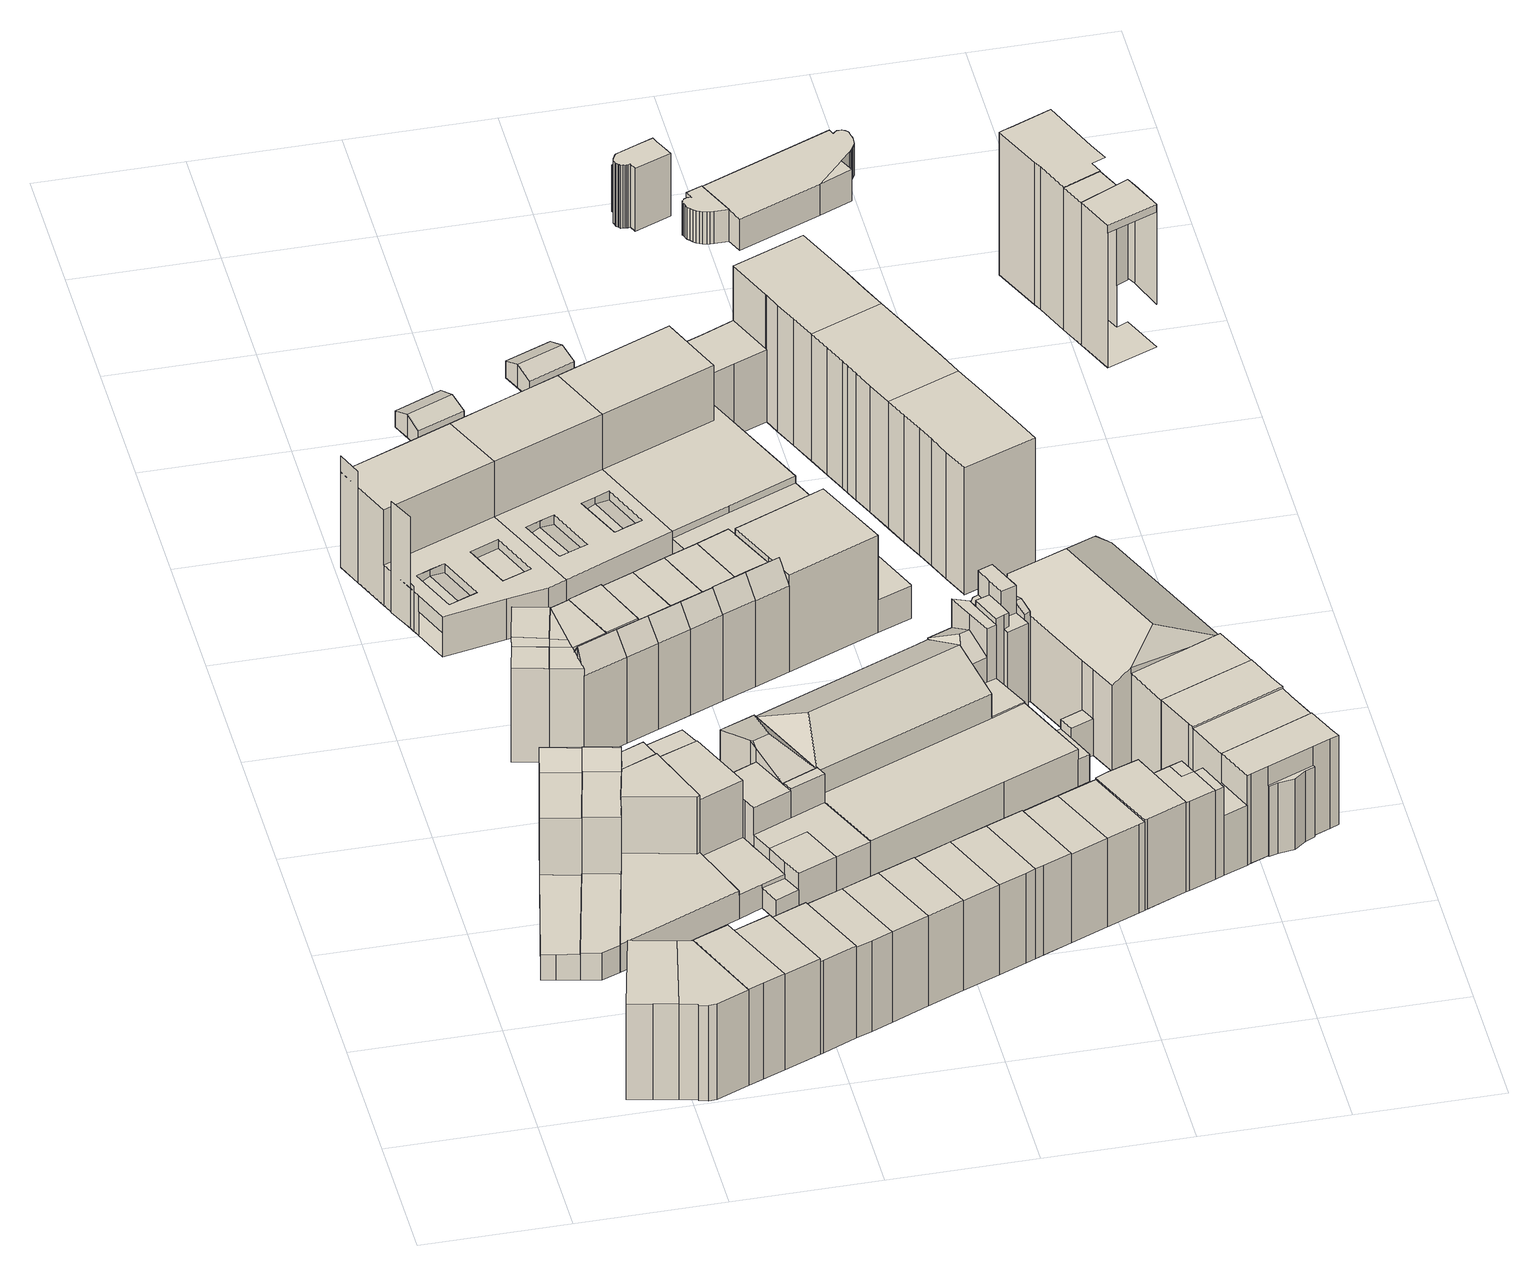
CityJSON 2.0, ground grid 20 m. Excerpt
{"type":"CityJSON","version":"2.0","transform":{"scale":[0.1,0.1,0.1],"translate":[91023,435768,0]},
"CityObjects":{
"building1":{"type":"Building","attributes":{"TerrainHeight":1.04,"bron_tex":"UltraCAM-X 10cm juni 2008","voll_tex":"complete","bron_geo":"Lidar 15-30 punten - nov. 2008","status":"1"},"geometry":[{"type":"MultiSurface","lod":"2","boundaries":[[[0,1,2,3,4,5]],[[6,7,8,9]],[[1,0,10,6]],[[0,5,7,10]],[[4,3,11,8]],[[3,2,9,11]]]}]},
"building2":{"type":"Building","attributes":{"TerrainHeight":1.13,"bron_tex":"UltraCAM-X 10cm juni 2008","voll_tex":"complete","bron_geo":"Lidar 15-30 punten - nov. 2008","status":"1"},"geometry":[{"type":"MultiSurface","lod":"2","boundaries":[[[4,12,13,14,15,16,17,5]],[[7,18,19,20,21,22,23,8]],[[5,17,18,7]],[[16,15,20,19]],[[15,14,21,20]],[[14,13,22,21]],[[13,12,23,22]],[[12,4,8,23]]]}]},
"building3":{"type":"Building","attributes":{"TerrainHeight":0.93,"bron_tex":"UltraCAM-X 10cm juni 2008","voll_tex":"complete","bron_geo":"Lidar 15-30 punten - nov. 2008","status":"1"},"geometry":[{"type":"MultiSurface","lod":"2","boundaries":[[[24,25,26,27,28]],[[29,30,31,32,33]],[[31,34,35,32]],[[36,37,38,39]],[[40,41,42,43]],[[30,29,44,43]],[[29,33,40,44]],[[36,39,35,34]],[[38,37,24,28]],[[27,26,45,41]],[[26,25,42,45]]]}]},
"building4":{"type":"Building","attributes":{"TerrainHeight":0.77,"bron_tex":"UltraCAM-X 10cm juni 2008","voll_tex":"complete","bron_geo":"Lidar 15-30 punten - nov. 2008","status":"1"},"geometry":[{"type":"MultiSurface","lod":"2","boundaries":[[[46,47,48,49,50]],[[51,52,53,54]],[[52,55,56,53]],[[57,58,59,60,61]],[[62,63,64,41,40,65,66]],[[52,51,33,32]],[[51,54,65,40]],[[55,52,32,35]],[[56,67,53]],[[58,57,39,38]],[[57,61,56,55]],[[59,58,46,50]],[[47,46,28,27]],[[50,49,63,62]],[[49,48,64,63]],[[48,47,41,64]]]}]},
"building5":{"type":"Building","attributes":{"TerrainHeight":1.03,"bron_tex":"UltraCAM-X 10cm juni 2008","voll_tex":"complete","bron_geo":"Lidar 15-30 punten - nov. 2008","status":"1"},"geometry":[{"type":"MultiSurface","lod":"2","boundaries":[[[68,69,70,71,72]],[[18,73,74,19]],[[68,72,73,18]],[[72,71,75,76]],[[71,70,77,74]],[[70,69,19,77]],[[69,68,17,16]]]}]},
"building6":{"type":"Building","attributes":{"TerrainHeight":1.1,"bron_tex":"UltraCAM-X 10cm juni 2008","voll_tex":"complete","bron_geo":"Lidar 15-30 punten - nov. 2008","status":"1"},"geometry":[{"type":"MultiSurface","lod":"2","boundaries":[[[78,79,80,81]],[[76,75,82]],[[82,75,83,84]],[[85,86,74,73]],[[76,82,79,78]],[[82,84,80,79]],[[84,83,87,88]],[[83,75,74,86]],[[78,81,85,73]],[[81,80,89,90]]]}]},
"building7":{"type":"Building","attributes":{"TerrainHeight":0.82,"bron_tex":"UltraCAM-X 10cm juni 2008","voll_tex":"complete","bron_geo":"Lidar 15-30 punten - nov. 2008","status":"1"},"geometry":[{"type":"MultiSurface","lod":"2","boundaries":[[[60,59,91,61]],[[92,93,94,95]],[[96,97,98,99,100,101]],[[102,103,104,105,106]],[[107,108,109,110]],[[111,112,63,62,66,65]],[[54,53,113,65]],[[53,67,114,113]],[[61,91,115,114]],[[91,59,62,115]],[[102,106,110,109]],[[106,105,93,92]],[[105,104,116,117]],[[104,103,99,98]],[[103,102,100,99]],[[96,101,50,49]],[[98,97,118,119]],[[97,96,63,112]],[[109,108,101,100]],[[92,95,65,114]],[[95,94,111,65]],[[94,93,120,121]]]}]},
"building8":{"type":"Building","attributes":{"TerrainHeight":0.73,"bron_tex":"UltraCAM-X 10cm juni 2008","voll_tex":"complete","bron_geo":"Lidar 15-30 punten - nov. 2008","status":"1"},"geometry":[{"type":"MultiSurface","lod":"2","boundaries":[[[122,123,124,125]],[[123,126,127,124]],[[128,129,130,131]],[[132,133,134,135]],[[122,125,133,132]],[[125,124,136,137]],[[124,127,138,136]],[[128,131,127,126]],[[131,130,139,127]],[[130,129,135,134]]]}]},
"building9":{"type":"Building","attributes":{"TerrainHeight":1.63,"bron_tex":"UltraCAM-X 10cm juni 2008","voll_tex":"complete","bron_geo":"Lidar 15-30 punten - nov. 2008","status":"1"},"geometry":[{"type":"MultiSurface","lod":"2","boundaries":[[[90,89,140,141,142]],[[88,87,143,144,145]],[[146,147,86,85]],[[88,145,140,89]],[[145,144,148,149]],[[144,143,150,147]],[[143,87,86,150]],[[90,142,151,85]],[[142,141,146,151]],[[141,140,152,153]]]}]},
"building10":{"type":"Building","attributes":{"TerrainHeight":0.46,"bron_tex":"UltraCAM-X 10cm juni 2008","voll_tex":"complete","bron_geo":"Lidar 15-30 punten - nov. 2008","status":"1"},"geometry":[{"type":"MultiSurface","lod":"2","boundaries":[[[154,155,156,157]],[[158,159,160,161,162]],[[163,164,165,166]],[[167,168,164,163]],[[169,170,171,172,173,174,175,176,177,174,173,178,171,170,179,180,181,182,183,184]],[[185,186,187,188,189,190,191,192,193]],[[194,195,196,192]],[[197,198,199,200]],[[201,202,203,199]],[[158,162,193,192]],[[162,161,185,193]],[[160,159,180,179]],[[159,158,192,204]],[[169,184,188,187]],[[184,183,189,188]],[[183,182,190,189]],[[182,181,205,206]],[[181,180,204,191]],[[177,176,168,167]],[[207,175,165,164]],[[176,207,164,168]],[[175,174,166,165]],[[174,208,163,166]],[[208,177,167,163]],[[173,172,155,154]],[[172,171,156,155]],[[171,178,157,156]],[[178,173,154,157]]]}]},
"building11":{"type":"Building","attributes":{"TerrainHeight":0.78,"bron_tex":"UltraCAM-X 10cm juni 2008","voll_tex":"complete","bron_geo":"Lidar 15-30 punten - nov. 2008","status":"1"},"geometry":[{"type":"MultiSurface","lod":"2","boundaries":[[[136,138,209,210]],[[137,136,210]],[[137,209,211,212]],[[127,139,213,214]],[[215,216,217,218]],[[219,215,218,220]],[[133,221,222,223,134]],[[137,212,221,133]],[[211,209,219,220]],[[127,214,209,138]],[[214,224,219]],[[225,213,216]],[[213,139,134,223]],[[217,216,223,222]],[[225,215,226]],[[215,224,226]]]}]},
"building12":{"type":"Building","attributes":{"TerrainHeight":1.53,"bron_tex":"UltraCAM-X 10cm juni 2008","voll_tex":"complete","bron_geo":"Lidar 15-30 punten - nov. 2008","status":"1"},"geometry":[{"type":"MultiSurface","lod":"2","boundaries":[[[121,120,227,228]],[[119,118,229,230,231,232,233,234]],[[117,116,235,236,237,238]],[[239,240,241,242,112,111,243,244]],[[117,238,227,120]],[[238,237,244,245]],[[237,236,239,244]],[[236,235,246,239]],[[235,116,119,234]],[[234,233,247,246]],[[233,232,248,247]],[[232,231,240,248]],[[230,229,249,250]],[[229,118,112,242]],[[121,228,243,111]],[[228,227,245,243]]]}]},
"building13":{"type":"Building","attributes":{"TerrainHeight":1.91,"bron_tex":"UltraCAM-X 10cm juni 2008","voll_tex":"complete","bron_geo":"Lidar 15-30 punten - nov. 2008","status":"1"},"geometry":[{"type":"MultiSurface","lod":"2","boundaries":[[[251,252,153,152]],[[149,148,253,254,255]],[[146,256,257,147]],[[149,255,251,152]],[[254,253,258,257]],[[253,148,147,258]],[[153,252,256,146]]]}]},
"building14":{"type":"Building","attributes":{"TerrainHeight":1.65,"bron_tex":"UltraCAM-X 10cm juni 2008","voll_tex":"complete","bron_geo":"Lidar 15-30 punten - nov. 2008","status":"1"},"geometry":[{"type":"MultiSurface","lod":"2","boundaries":[[[249,259,260,250]],[[242,241,261,262]],[[260,259,262,261]],[[259,249,242,262]]]}]},
"building15":{"type":"Building","attributes":{"TerrainHeight":0.74,"bron_tex":"UltraCAM-X 10cm juni 2008","voll_tex":"complete","bron_geo":"Lidar 15-30 punten - nov. 2008","status":"1"},"geometry":[{"type":"MultiSurface","lod":"2","boundaries":[[[263,264,265,266,267]],[[268,218,269,270]],[[218,217,271,269]],[[272,273,274,222,221]],[[263,267,272,221]],[[267,266,275,276]],[[266,265,277,273]],[[265,264,268,270]],[[264,263,212,211]],[[270,269,278]],[[268,220,218]],[[271,217,222,274]]]}]},
"building16":{"type":"Building","attributes":{"TerrainHeight":1.96,"bron_tex":"UltraCAM-X 10cm juni 2008","voll_tex":"complete","bron_geo":"Lidar 15-30 punten - nov. 2008","status":"1"},"geometry":[{"type":"MultiSurface","lod":"2","boundaries":[[[279,280,252,251]],[[255,254,281,282]],[[283,284,257,256]],[[255,282,279,251]],[[281,254,257,284]],[[252,280,283,256]]]}]},
"building17":{"type":"Building","attributes":{"TerrainHeight":1.69,"bron_tex":"UltraCAM-X 10cm juni 2008","voll_tex":"complete","bron_geo":"Lidar 15-30 punten - nov. 2008","status":"1"},"geometry":[{"type":"MultiSurface","lod":"2","boundaries":[[[285,286,287,288,289]],[[240,290,291,261,241]],[[285,289,261,291]],[[289,288,250,260]],[[288,287,231,230]]]}]},
"building18":{"type":"Building","attributes":{"TerrainHeight":0.78,"bron_tex":"UltraCAM-X 10cm juni 2008","voll_tex":"complete","bron_geo":"Lidar 15-30 punten - nov. 2008","status":"1"},"geometry":[{"type":"MultiSurface","lod":"2","boundaries":[[[276,275,292,293,294]],[[278,269,295,296]],[[269,271,297,295]],[[298,299,274,273,272]],[[297,271,274,299]],[[276,294,298,272]],[[294,293,300,298]],[[293,292,278,296]],[[292,275,273,277]]]}]},
"building19":{"type":"Building","attributes":{"TerrainHeight":1.92,"bron_tex":"UltraCAM-X 10cm juni 2008","voll_tex":"complete","bron_geo":"Lidar 15-30 punten - nov. 2008","status":"1"},"geometry":[{"type":"MultiSurface","lod":"2","boundaries":[[[301,302,280,279]],[[282,281,303,304]],[[283,305,306,284]],[[282,304,301,279]],[[304,303,307,308]],[[303,281,284,306]],[[280,302,305,283]]]}]},
"building20":{"type":"Building","attributes":{"TerrainHeight":0.23,"bron_tex":"UltraCAM-X 10cm juni 2008","voll_tex":"complete","bron_geo":"Lidar 15-30 punten - nov. 2008","status":"1"},"geometry":[{"type":"MultiSurface","lod":"2","boundaries":[[[309,310,311,312]],[[310,313,314,311]],[[315,316,317,318]],[[309,312,317,316]],[[312,311,319,317]],[[310,309,316,320]],[[311,314,318,319]],[[314,313,315,318]],[[313,310,320,315]]]}]},
"building21":{"type":"Building","attributes":{"TerrainHeight":0.76,"bron_tex":"UltraCAM-X 10cm juni 2008","voll_tex":"complete","bron_geo":"Lidar 15-30 punten - nov. 2008","status":"1"},"geometry":[{"type":"MultiSurface","lod":"2","boundaries":[[[294,293,321,322,323]],[[295,297,324,325]],[[296,295,325,326]],[[327,328,329,299,298]],[[294,323,327,298]],[[323,322,328,327]],[[322,321,330,328]],[[321,293,296,326]],[[293,294,298,300]],[[324,297,299,329]]]}]},
"building22":{"type":"Building","attributes":{"TerrainHeight":0.46,"bron_tex":"UltraCAM-X 10cm juni 2008","voll_tex":"complete","bron_geo":"Lidar 15-30 punten - nov. 2008","status":"1"},"geometry":[{"type":"MultiSurface","lod":"2","boundaries":[[[161,160,331,332,333]],[[334,335,336,337,338,339,340,341,342,343,340,339,336,335,179,170,169]],[[344,345,346,347]],[[347,346,348,349]],[[350,351,352,353]],[[353,352,354,355]],[[356,357,187,186,185,358]],[[161,333,358,185]],[[333,332,356,358]],[[331,160,179,335]],[[334,169,187,357]],[[342,341,351,350]],[[341,359,352,351]],[[359,340,354,352]],[[340,343,355,354]],[[360,342,350,353]],[[343,360,353,355]],[[339,338,345,344]],[[361,337,348,346]],[[338,361,346,345]],[[337,336,349,348]],[[336,362,347,349]],[[362,339,344,347]]]}]},
"building23":{"type":"Building","attributes":{"TerrainHeight":1.97,"bron_tex":"UltraCAM-X 10cm juni 2008","voll_tex":"complete","bron_geo":"Lidar 15-30 punten - nov. 2008","status":"1"},"geometry":[{"type":"MultiSurface","lod":"2","boundaries":[[[363,364,302,301]],[[308,307,365,366]],[[305,367,368,306]],[[308,366,363,301]],[[365,307,306,368]],[[302,364,367,305]]]}]},
"building24":{"type":"Building","attributes":{"TerrainHeight":0.69,"bron_tex":"UltraCAM-X 10cm juni 2008","voll_tex":"complete","bron_geo":"Lidar 15-30 punten - nov. 2008","status":"1"},"geometry":[{"type":"MultiSurface","lod":"2","boundaries":[[[323,321,369,370]],[[371,372,373,374]],[[371,374,375,376]],[[377,378,329,328,327]],[[373,379,374]],[[373,372,329,378]],[[372,371,325,324]],[[371,376,326,325]],[[323,370,377,327]],[[370,369,380,377]],[[369,321,376,375]],[[321,323,327,330]]]}]},
"building25":{"type":"Building","attributes":{"TerrainHeight":1.98,"bron_tex":"UltraCAM-X 10cm juni 2008","voll_tex":"complete","bron_geo":"Lidar 15-30 punten - nov. 2008","status":"1"},"geometry":[{"type":"MultiSurface","lod":"2","boundaries":[[[381,364,363,382,383]],[[366,365,384,385,386]],[[387,388,368,367]],[[366,386,382,363]],[[385,384,389,388]],[[384,365,368,389]],[[364,381,390,367]],[[381,383,387,390]],[[383,382,391,392]]]}]},
"building26":{"type":"Building","attributes":{"TerrainHeight":0.71,"bron_tex":"UltraCAM-X 10cm juni 2008","voll_tex":"complete","bron_geo":"Lidar 15-30 punten - nov. 2008","status":"1"},"geometry":[{"type":"MultiSurface","lod":"2","boundaries":[[[370,369,393,394,395,396,397]],[[374,379,398,399]],[[375,374,399,400]],[[401,402,403,404,378,377]],[[370,397,401,377]],[[397,396,405,406]],[[396,395,407,402]],[[395,394,403,407]],[[394,393,408,403]],[[393,369,375,400]],[[369,370,377,380]],[[399,398,404,409]],[[398,379,378,404]],[[400,399,409,408]]]}]},
"building27":{"type":"Building","attributes":{"TerrainHeight":2.02,"bron_tex":"UltraCAM-X 10cm juni 2008","voll_tex":"complete","bron_geo":"Lidar 15-30 punten - nov. 2008","status":"1"},"geometry":[{"type":"MultiSurface","lod":"2","boundaries":[[[391,410,411,392]],[[386,385,412,413,414]],[[387,415,416,388]],[[386,414,410,391]],[[414,413,417,418]],[[413,412,419,416]],[[412,385,388,419]],[[392,411,415,387]],[[411,410,420,421]]]}]},
"building28":{"type":"Building","attributes":{"TerrainHeight":0.16,"bron_tex":"UltraCAM-X 10cm juni 2008","voll_tex":"complete","bron_geo":"Lidar 15-30 punten - nov. 2008","status":"1"},"geometry":[{"type":"MultiSurface","lod":"2","boundaries":[[[422,423,424,425]],[[426,422,425,427]],[[428,429,430,431]],[[425,424,431,432]],[[424,423,428,431]],[[423,422,433,428]],[[426,427,430,429]],[[427,425,432,430]],[[422,426,429,433]]]}]},
"building29":{"type":"Building","attributes":{"TerrainHeight":0.47,"bron_tex":"UltraCAM-X 10cm juni 2008","voll_tex":"complete","bron_geo":"Lidar 15-30 punten - nov. 2008","status":"1"},"geometry":[{"type":"MultiSurface","lod":"2","boundaries":[[[332,331,434,435,436,437]],[[438,439,440,441,335,334,442]],[[443,444,445,357,356,446,447,448]],[[332,437,446,356]],[[437,436,447,446]],[[436,435,449,450]],[[435,434,441,440]],[[434,331,335,441]],[[439,438,444,443]],[[438,442,451,452]],[[442,334,453,451]]]}]},
"building30":{"type":"Building","attributes":{"TerrainHeight":2.18,"bron_tex":"UltraCAM-X 10cm juni 2008","voll_tex":"complete","bron_geo":"Lidar 15-30 punten - nov. 2008","status":"1"},"geometry":[{"type":"MultiSurface","lod":"2","boundaries":[[[420,454,455,456,421]],[[418,417,457,458]],[[459,460,416,415]],[[418,458,454,420]],[[457,417,416,460]],[[421,456,461,415]],[[456,455,459,461]],[[455,454,462,463]]]}]},
"building31":{"type":"Building","attributes":{"TerrainHeight":0.53,"bron_tex":"UltraCAM-X 10cm juni 2008","voll_tex":"complete","bron_geo":"Lidar 15-30 punten - nov. 2008","status":"1"},"geometry":[{"type":"MultiSurface","lod":"2","boundaries":[[[464,465,466,467,468,469]],[[470,471,472,473,474]],[[453,406,405,475,476,477,452,451]],[[445,444,478,479,480,404,403,402,401,357]],[[474,473,478,481]],[[473,472,479,478]],[[472,471,480,479]],[[452,477,481,444]],[[477,476,470,474]],[[475,405,402,407]],[[406,453,357,401]],[[464,469,476,475]],[[469,468,471,470]],[[468,467,404,480]],[[467,466,408,404]],[[466,465,403,408]],[[465,464,407,403]]]}]},
"building32":{"type":"Building","attributes":{"TerrainHeight":1.67,"bron_tex":"UltraCAM-X 10cm juni 2008","voll_tex":"complete","bron_geo":"Lidar 15-30 punten - nov. 2008","status":"1"},"geometry":[{"type":"MultiSurface","lod":"2","boundaries":[[[482,483,484,485,486]],[[487,488,489,490]],[[491,492,493,494,495]],[[496,497,498,499,500,501,502,503]],[[504,287,286,285,505,506,507]],[[508,509,510,511,512,513]],[[514,515,516,517]],[[518,519,520]],[[519,521,522,523,520]],[[524,522,521]],[[525,526,527,528,529,530,524,521,519,518]],[[531,532,533,534,535,536,537]],[[538,539,540,541,542,543]],[[544,545,546,547,548]],[[549,550,551,552,553]],[[554,549,553,555]],[[556,557,558,559,560]],[[561,562,563,564,565,566]],[[567,568,569,570,571]],[[572,573,574]],[[571,570,575]],[[569,576,577,575,570]],[[573,578,579,580,574]],[[568,576,569]],[[581,582,583,584]],[[585,586,587,588]],[[589,590,584,583]],[[572,574,580,591,592]],[[582,589,583]],[[593,594,595,596,597,598,599,600,601,602,595,594,603,604,605,606,607,608,609,291,290,240,239,610,611,612,613,614,615,616,617,618]],[[553,552,527,619]],[[552,551,596,595]],[[551,550,535,534]],[[554,555,516,515]],[[555,553,619,526]],[[556,560,614,613]],[[560,559,545,544]],[[558,557,486,485]],[[620,556,581,584]],[[557,620,584,590]],[[534,533,597,596]],[[533,532,598,597]],[[532,531,599,598]],[[561,566,610,239]],[[565,564,504,507]],[[564,563,247,248]],[[563,562,246,247]],[[562,561,239,246]],[[539,538,616,621]],[[538,543,515,514]],[[543,622,549,554]],[[622,542,550,549]],[[542,541,536,535]],[[541,540,513,512]],[[540,539,547,546]],[[514,517,617,616]],[[544,548,615,614]],[[548,547,621,615]],[[567,571,623,612]],[[568,567,612,611]],[[571,575,573,572]],[[624,576,566]],[[580,579,589,625]],[[579,578,483,482]],[[578,573,496,503]],[[576,568,611,610]],[[582,581,613,626]],[[585,588,575,577]],[[588,587,497,496]],[[587,586,507,506]],[[586,585,577,565]],[[590,589,482,486]],[[572,592,627,623]],[[592,591,626,627]],[[628,580,625]],[[628,582,591]],[[518,520,593,618]],[[520,523,594,593]],[[523,522,603,594]],[[629,524,630]],[[525,518,618,617]],[[524,530,605,604]],[[530,529,606,605]],[[529,528,487,490]],[[528,527,595,602]],[[526,525,517,516]],[[485,484,631,600]],[[484,483,503,502]],[[488,487,602,632]],[[490,489,607,606]],[[489,488,491,495]],[[492,491,632,601]],[[495,494,608,607]],[[494,493,633,608]],[[502,501,601,631]],[[501,500,493,492]],[[500,499,609,633]],[[499,498,634,609]],[[498,497,506,505]],[[505,285,291,634]],[[287,504,248,240]],[[508,513,546,545]],[[512,511,537,536]],[[511,510,531,537]],[[510,509,600,599]],[[509,508,559,558]]]}]},
"building33":{"type":"Building","attributes":{"TerrainHeight":2.22,"bron_tex":"UltraCAM-X 10cm juni 2008","voll_tex":"complete","bron_geo":"Lidar 15-30 punten - nov. 2008","status":"1"},"geometry":[{"type":"MultiSurface","lod":"2","boundaries":[[[635,463,462,636]],[[458,457,637,638,639]],[[459,640,641,642,460]],[[458,639,636,462]],[[638,637,643,642]],[[637,457,460,643]],[[463,635,640,459]],[[635,636,641,640]]]}]},
"building34":{"type":"Building","attributes":{"TerrainHeight":0.46,"bron_tex":"UltraCAM-X 10cm juni 2008","voll_tex":"complete","bron_geo":"Lidar 15-30 punten - nov. 2008","status":"1"},"geometry":[{"type":"MultiSurface","lod":"2","boundaries":[[[450,449,644,645,646,647,648,649]],[[650,651,652,653,654,443,448,447]],[[450,649,650,447]],[[649,648,651,650]],[[646,645,654,653]],[[645,644,443,654]],[[644,449,440,439]]]}]},
"building35":{"type":"Building","attributes":{"TerrainHeight":1.93,"bron_tex":"UltraCAM-X 10cm juni 2008","voll_tex":"complete","bron_geo":"Lidar 15-30 punten - nov. 2008","status":"1"},"geometry":[{"type":"MultiSurface","lod":"2","boundaries":[[[655,656,657,658,659,660,661]],[[662,663,664,665]],[[641,666,667,668,669,670,642]],[[655,661,666,641]],[[661,660,662,665]],[[660,659,669,671]],[[659,658,672,673]],[[658,657,674,670]],[[657,656,642,674]],[[656,655,639,638]],[[664,663,668,667]],[[663,662,671,668]],[[665,664,667,666]]]}]},
"building36":{"type":"Building","attributes":{"TerrainHeight":2.17,"bron_tex":"UltraCAM-X 10cm juni 2008","voll_tex":"complete","bron_geo":"Lidar 15-30 punten - nov. 2008","status":"1"},"geometry":[{"type":"MultiSurface","lod":"2","boundaries":[[[675,676,677,678]],[[679,680,681,682]],[[678,677,680,679]],[[677,676,681,680]]]}]},
"building37":{"type":"Building","attributes":{"TerrainHeight":0.5,"bron_tex":"UltraCAM-X 10cm juni 2008","voll_tex":"complete","bron_geo":"Lidar 15-30 punten - nov. 2008","status":"1"},"geometry":[{"type":"MultiSurface","lod":"2","boundaries":[[[683,684,685,686,687,688,689,690,691,692,693]],[[651,694,695,696,697,698,699,700,701,653,652]],[[683,693,694,651]],[[693,692,695,694]],[[692,691,696,695]],[[691,690,697,696]],[[690,689,698,697]],[[688,687,700,699]],[[687,686,701,700]],[[686,685,653,701]],[[685,684,647,646]],[[684,683,648,647]]]}]},
"building38":{"type":"Building","attributes":{"TerrainHeight":-0.56,"bron_tex":"UltraCAM-X 10cm juni 2008","voll_tex":"complete","bron_geo":"Lidar 15-30 punten - nov. 2008","status":"1"},"geometry":[{"type":"MultiSurface","lod":"2","boundaries":[[[702,703,704,705,706,707,708,709,710,711,712,713,714,715,716,717,718,719,720,721,722,723,724,725,726]],[[727,728,729,730,731,732]],[[733,734,735,736,737,738,739,740,741,742,743,744,745,746,747,748,749,750,751,752,753,754,755,756,757,758,759,760,761]],[[702,726,754,753]],[[726,725,755,754]],[[725,724,756,755]],[[724,723,757,756]],[[723,722,758,757]],[[722,721,759,758]],[[721,720,760,759]],[[720,719,731,730]],[[719,718,737,736]],[[718,717,738,737]],[[717,716,739,738]],[[716,715,740,739]],[[715,714,741,740]],[[714,713,742,741]],[[713,712,743,742]],[[712,711,744,743]],[[711,710,745,744]],[[710,709,746,745]],[[709,708,747,746]],[[708,707,748,747]],[[707,706,749,748]],[[706,705,750,749]],[[705,704,751,750]],[[704,703,752,751]],[[703,702,753,752]],[[727,732,735,734]],[[732,731,736,735]],[[730,729,761,760]],[[729,728,733,761]],[[728,727,734,733]]]}]},
"building39":{"type":"Building","attributes":{"TerrainHeight":0.44,"bron_tex":"UltraCAM-X 10cm juni 2008","voll_tex":"complete","bron_geo":"Lidar 15-30 punten - nov. 2008","status":"1"},"geometry":[{"type":"MultiSurface","lod":"2","boundaries":[[[689,688,762,763,764,765,766,767,768,769,770]],[[699,698,771,772,773,774,775,776,777,778,779]],[[689,770,771,698]],[[770,769,772,771]],[[769,768,773,772]],[[767,766,775,774]],[[766,765,776,775]],[[765,764,777,776]],[[764,763,778,777]],[[763,762,779,778]],[[762,688,699,779]]]}]},
"building40":{"type":"Building","attributes":{"TerrainHeight":0.51,"bron_tex":"UltraCAM-X 10cm juni 2008","voll_tex":"complete","bron_geo":"Lidar 15-30 punten - nov. 2008","status":"1"},"geometry":[{"type":"MultiSurface","lod":"2","boundaries":[[[768,767,780,781,782,783,784,785,786,787,788]],[[774,773,789,790,791,792,793,794,795,796,797]],[[768,788,789,773]],[[788,787,790,789]],[[787,786,791,790]],[[786,785,792,791]],[[785,784,793,792]],[[784,783,794,793]],[[783,782,795,794]],[[782,781,796,795]],[[781,780,797,796]],[[780,767,774,797]]]}]},
"building41":{"type":"Building","attributes":{"TerrainHeight":2.2,"bron_tex":"UltraCAM-X 10cm juni 2008","voll_tex":"complete","bron_geo":"Lidar 15-30 punten - nov. 2008","status":"1"},"geometry":[{"type":"MultiSurface","lod":"2","boundaries":[[[798,799,800,801,802,803,804]],[[805,806,807,808,809,810,811,812,813,814]],[[815,816,817,818,676,675,678]],[[819,820,821,822]],[[823,824,825,826,827]],[[828,829,830,831,832,833,834,835,836,837,838,839,670,669,679,682,681,840,841]],[[815,678,679,669]],[[676,818,820,819]],[[818,817,842,843]],[[817,816,670,842]],[[816,815,673,672]],[[819,822,840,681]],[[822,821,824,823]],[[821,820,843,844]],[[827,826,828,841]],[[825,824,844,845]],[[823,827,841,840]],[[804,803,834,833]],[[803,802,835,834]],[[802,801,836,835]],[[801,800,837,836]],[[800,799,838,837]],[[799,798,839,838]],[[806,805,846,847]],[[805,814,848,829]],[[814,813,830,848]],[[813,812,831,830]],[[812,811,832,831]],[[811,810,833,832]],[[810,809,798,804]],[[809,808,849,839]],[[808,807,845,849]],[[807,806,826,825]]]}]},
"building42":{"type":"Building","attributes":{"TerrainHeight":2.17,"bron_tex":"UltraCAM-X 10cm juni 2008","voll_tex":"complete","bron_geo":"Lidar 15-30 punten - nov. 2008","status":"1"},"geometry":[{"type":"MultiSurface","lod":"2","boundaries":[[[630,850,851,852]],[[604,603,853,854]],[[855,851,853,856]],[[629,852,522]],[[852,851,853,603]],[[850,630,604,854]]]}]},
"building43":{"type":"Building","attributes":{"TerrainHeight":2.11,"bron_tex":"UltraCAM-X 10cm juni 2008","voll_tex":"complete","bron_geo":"Lidar 15-30 punten - nov. 2008","status":"1"},"geometry":[{"type":"MultiSurface","lod":"2","boundaries":[[[857,858,859,860,861,862,863,864]],[[853,865,866,867,854]],[[857,864,856,854]],[[864,863,851,855]],[[863,862,865,853]],[[862,861,868,865]],[[861,860,866,868]],[[860,859,869,870]],[[859,858,871,867]],[[858,857,854,871]]]}]},
"building44":{"type":"Building","attributes":{"TerrainHeight":2.33,"bron_tex":"UltraCAM-X 10cm juni 2008","voll_tex":"complete","bron_geo":"Lidar 15-30 punten - nov. 2008","status":"1"},"geometry":[{"type":"MultiSurface","lod":"2","boundaries":[[[870,869,847,846,872,873]],[[867,866,874,875,829,828]],[[870,873,874,866]],[[873,872,875,874]],[[872,846,829,875]],[[847,869,867,828]]]}]},
"building45":{"type":"Building","attributes":{"TerrainHeight":0.18,"bron_tex":"UltraCAM-X 10cm juni 2008","voll_tex":"complete","bron_geo":"Lidar 15-30 punten - nov. 2008","status":"1"},"geometry":[{"type":"MultiSurface","lod":"2","boundaries":[[[876,877,878,879,880,881,882,883,884,885,886,887,888,889,890,891,892,893,894,895,896,897,898,899,900,901,902,903,904,905,906,907,908,909]],[[880,910,881]],[[911,912,913,914,915,916,917,918,919,920,921,922,923,924,925,926,927,928,929,930,931,932,933,934,935,936,937,938,939,940,941]],[[942,943,944,945,946,947,948,949,950,951,952,953,954,955,956,957,958,959,960,961,962,963,964,965,966,967,968,969,970,971,972,973,974,975,976,977,978,979,980,981,982,983,984,985,986,987,988,989,990,991,992,993,994,995,996,997,998,999,1000,1001,1002,1003]],[[877,876,943,1004]],[[876,909,944,943]],[[909,908,945,944]],[[908,907,946,945]],[[907,906,947,946]],[[906,905,948,947]],[[905,904,949,948]],[[904,903,950,949]],[[903,902,951,950]],[[902,901,952,951]],[[901,900,953,952]],[[900,899,954,953]],[[899,898,955,954]],[[898,897,956,955]],[[897,896,957,956]],[[896,895,958,957]],[[895,894,959,958]],[[894,893,960,959]],[[893,892,961,960]],[[892,891,962,961]],[[891,890,963,962]],[[890,889,964,963]],[[889,888,965,964]],[[888,887,966,965]],[[887,886,967,966]],[[886,885,968,967]],[[885,884,969,968]],[[884,883,970,969]],[[883,882,971,970]],[[882,881,972,971]],[[880,879,974,1005]],[[879,878,975,974]],[[881,910,973,972]],[[910,880,1005,973]],[[911,941,990,989]],[[941,940,991,990]],[[940,939,992,991]],[[939,938,993,992]],[[938,937,994,993]],[[937,936,995,994]],[[936,935,996,995]],[[935,934,997,996]],[[934,933,998,997]],[[933,932,999,998]],[[932,931,1000,999]],[[931,930,1001,1000]],[[930,929,1002,1001]],[[929,928,1003,1002]],[[928,927,942,1003]],[[927,926,1004,942]],[[926,925,878,877]],[[925,924,976,975]],[[924,923,977,976]],[[923,922,978,977]],[[922,921,979,978]],[[921,920,980,979]],[[920,919,981,980]],[[919,918,982,981]],[[918,917,983,982]],[[917,916,984,983]],[[916,915,985,984]],[[915,914,986,985]],[[914,913,987,986]],[[913,912,988,987]],[[912,911,989,988]]]}]},
"building46":{"type":"Building","attributes":{"TerrainHeight":0.51,"bron_tex":"UltraCAM-X 10cm juni 2008","voll_tex":"complete","bron_geo":"Lidar 15-30 punten - nov. 2008","status":"1"},"geometry":[{"type":"MultiSurface","lod":"2","boundaries":[[[1006,1007,1008,1009]],[[1010,1011,1012,1013,1014,1015,1016,1017,1018,1019,1020]],[[1021,1022,1023,1024,1025]],[[1026,1027,1028,1029,1030,1031,1032,1033,1034,1035,1036,1037,1038]],[[1009,1008,1027,1039]],[[1007,1006,1040,1041]],[[1010,1020,1034,1033]],[[1020,1019,1035,1034]],[[1019,1018,1036,1035]],[[1014,1013,1006,1009]],[[1013,1012,1031,1040]],[[1012,1011,1032,1031]],[[1011,1010,1033,1032]],[[1021,1025,1008,1007]],[[1025,1024,1042,1043]],[[1024,1044,1045,1046]],[[1044,1023,1047,1045]],[[1023,1022,1048,1049]],[[1022,1021,1041,1030]]]}]}
},
"vertices":[
[156,154,152],[150,155,152],[120,30,152],[153,23,152],[184,16,152],[210,141,152],[150,155,0],[210,141,0],[184,16,0],[120,30,0],[156,154,0],[153,23,0],
[208,10,152],[208,8,152],[220,5,152],[231,5,152],[276,24,152],[230,137,152],[230,137,0],[276,24,0],[231,5,0],[220,5,0],[208,8,0],[208,10,0],
[103,446,41],[69,289,41],[88,285,41],[117,278,41],[154,434,41],[140,571,122],[131,573,122],[127,555,156],[179,543,156],[184,561,122],[123,536,121],[175,524,120],[123,536,131],[103,446,131],[154,434,132],[175,524,132],[184,561,0],[117,278,0],[69,289,0],[131,573,0],[140,571,0],[88,285,0],
[154,434,43],[117,278,43],[144,272,43],[169,282,43],[202,423,43],[184,561,123],[179,543,157],[227,532,157],[231,550,123],[175,524,122],[223,513,122],[175,524,133],[154,434,133],[202,423,133],[212,468,133],[223,513,133],[202,423,0],[169,282,0],[144,272,0],[231,550,0],[212,468,0],[223,513,121],
[230,137,153],[276,24,153],[297,33,153],[327,45,153],[279,157,153],[279,157,0],[327,45,0],[327,45,152],[279,157,152],[297,33,0],
[279,157,126],[285,146,126],[335,166,126],[330,179,126],[285,146,152],[377,66,152],[335,166,152],[330,179,0],[377,66,0],[377,66,147],[335,166,147],[335,166,121],[330,179,121],
[210,460,133],[223,513,135],[273,534,135],[262,563,135],[231,550,135],[169,282,45],[338,355,45],[307,440,46],[303,438,46],[210,460,47],[202,423,47],[210,460,137],[303,438,137],[307,440,137],[273,534,137],[223,513,137],[212,468,132],[202,423,132],[210,460,132],[223,513,132],[262,563,0],[338,355,0],[227,532,0],[223,513,0],[210,460,0],[307,440,130],[273,534,130],[338,355,38],[307,440,39],[273,534,128],[262,563,128],
[158,849,148],[144,790,148],[190,777,148],[205,838,148],[140,770,148],[186,759,148],[140,770,149],[130,727,149],[176,717,149],[186,759,149],[158,849,0],[205,838,0],[176,717,0],[130,727,0],[190,777,147],[205,838,147],[186,759,147],[176,717,148],
[386,187,121],[381,200,121],[345,185,121],[382,68,147],[428,88,147],[386,187,147],[381,200,0],[428,88,0],[428,88,144],[386,187,144],[382,68,0],[345,185,0],[386,187,118],[381,200,118],
[155,1073,50],[182,1007,50],[222,1023,50],[195,1090,50],[8,1158,152],[44,1071,152],[200,1136,152],[163,1223,152],[85,1190,152],[99,1050,53],[126,983,53],[146,991,49],[119,1058,49],[79,1041,49],[106,975,49],[260,992,64],[228,1069,64],[222,1023,64],[182,1007,64],[155,1073,64],[119,1058,64],[146,991,64],[106,975,64],[79,1041,64],[195,1090,64],[200,1136,64],[44,1071,64],[73,1002,64],[93,953,64],[179,970,64],[235,981,64],[163,1223,0],[228,1069,0],[260,992,0],[235,981,0],[179,970,0],[93,953,0],[73,1002,0],[8,1158,0],[85,1190,0],[8,1158,177],[22,1123,177],[22,1123,0],[50,1055,177],[66,1019,177],[66,1019,0],[50,1055,0],[66,1019,72],[69,1011,72],[69,1011,0],[44,1071,0],[73,1002,38],[93,953,38],[126,983,64],[99,1050,64],
[214,753,147],[212,770,147],[262,773,147],[231,849,147],[219,707,148],[214,753,148],[216,730,167],[219,707,137],[279,732,137],[270,753,167],[214,753,136],[262,773,136],[231,849,0],[279,732,0],[219,707,0],[215,744,148],[218,716,148],[216,730,148],
[330,557,128],[317,585,128],[371,370,38],[403,383,38],[391,414,38],[377,445,39],[370,463,39],[368,466,39],[368,466,130],[349,512,130],[343,526,130],[330,557,130],[349,512,0],[391,414,0],[403,383,0],[371,370,0],[317,585,0],[343,526,0],[330,557,0],[368,466,0],[370,463,0],[377,445,0],[371,370,32],[403,383,32],
[437,208,118],[432,221,118],[451,97,144],[479,109,144],[437,208,144],[432,221,0],[479,109,0],[451,97,0],
[383,342,32],[415,356,32],[415,356,0],[383,342,0],
[231,849,148],[262,773,148],[307,792,148],[281,859,148],[277,869,148],[262,773,137],[315,771,167],[307,792,137],[324,751,137],[277,869,0],[281,859,0],[324,751,0],[281,859,145],[277,869,145],[307,792,0],[307,792,136],
[488,229,118],[482,243,118],[530,131,144],[488,229,144],[482,243,0],[530,131,0],
[468,379,58],[444,436,58],[391,414,58],[403,383,58],[415,356,58],[444,436,0],[468,379,0],
[307,792,145],[353,811,145],[322,888,145],[361,790,167],[353,811,136],[369,770,137],[322,888,0],[369,770,0],[353,811,0],
[539,250,118],[533,264,118],[580,152,144],[539,250,144],[533,264,0],[580,152,0],[580,152,143],[539,250,143],
[137,1419,26],[147,1396,36],[211,1423,36],[202,1447,26],[156,1373,26],[221,1400,26],[156,1373,0],[137,1419,0],[202,1447,0],[221,1400,0],[211,1423,0],[147,1396,0],
[398,830,145],[371,897,145],[367,908,145],[415,789,137],[407,809,167],[398,830,136],[367,908,0],[371,897,0],[415,789,0],[398,830,0],
[353,1199,152],[316,1288,152],[240,1256,152],[411,1058,64],[353,1199,64],[352,1155,64],[379,1088,64],[340,1072,64],[312,1138,64],[302,1056,64],[262,1040,64],[234,1106,64],[274,1123,64],[312,1138,50],[340,1072,50],[359,1080,54],[332,1146,54],[379,1088,50],[352,1155,50],[234,1106,49],[262,1040,49],[282,1048,54],[254,1115,54],[302,1056,49],[274,1123,49],[316,1288,0],[411,1058,0],[240,1256,0],[282,1048,64],[254,1115,64],[359,1080,64],[332,1146,64],
[590,272,118],[584,285,118],[631,173,143],[590,272,143],[584,285,0],[631,173,0],
[445,849,145],[413,927,145],[407,809,168],[415,789,138],[461,808,138],[453,829,168],[445,849,137],[398,830,137],[413,927,0],[461,808,0],[461,808,137],[445,849,0],
[604,294,118],[641,293,118],[635,307,118],[669,189,143],[682,195,143],[641,293,143],[635,307,0],[682,195,0],[669,189,0],[604,294,0],[641,293,117],[635,307,117],
[492,869,145],[464,933,145],[464,934,145],[463,937,145],[458,947,145],[509,828,137],[501,849,168],[492,869,137],[458,947,0],[463,937,0],[464,933,0],[509,828,0],[463,937,53],[458,947,53],[464,934,0],[492,869,0],[501,849,0],
[692,314,117],[685,328,117],[694,200,143],[733,216,143],[692,314,143],[685,328,0],[733,216,0],[733,216,141],[692,314,141],[694,200,0],[692,314,116],[685,328,116],
[304,1463,37],[314,1439,27],[377,1466,27],[367,1489,37],[294,1486,27],[357,1512,27],[314,1439,0],[294,1486,0],[357,1512,0],[377,1466,0],[367,1489,0],[304,1463,0],
[511,1265,152],[501,1289,152],[474,1355,152],[396,1322,152],[586,1133,64],[518,1296,64],[501,1289,64],[511,1265,64],[492,1093,64],[518,1296,0],[586,1133,0],[492,1093,0],[396,1322,0],[474,1355,0],[501,1289,0],[501,1289,115],[474,1355,115],[492,1093,53],[586,1133,53],[411,1058,53],
[742,335,116],[736,350,116],[731,347,116],[784,238,141],[742,335,141],[736,350,0],[784,238,0],[731,347,0],[742,335,115],[736,350,115],
[464,934,155],[464,933,155],[492,869,155],[509,828,155],[635,881,155],[589,988,155],[589,988,52],[635,881,52],[682,900,52],[682,902,52],[638,1009,52],[464,934,53],[589,988,53],[638,1009,53],[682,902,0],[682,900,0],[635,881,0],[638,1009,0],
[695,663,61],[719,608,61],[766,629,61],[742,683,61],[729,678,61],[834,601,58],[803,588,58],[812,567,58],[843,580,58],[803,588,43],[786,581,43],[811,523,43],[827,530,43],[812,567,43],[472,503,59],[478,489,59],[517,399,59],[706,479,59],[811,523,59],[786,581,59],[766,629,59],[719,608,59],[377,445,58],[517,399,58],[478,489,58],[430,468,58],[725,725,156],[742,683,156],[753,688,156],[760,691,156],[754,708,156],[744,732,156],[755,764,121],[765,740,121],[776,744,121],[771,756,121],[778,781,146],[853,774,179],[903,832,145],[925,601,179],[1013,610,137],[922,824,137],[886,555,152],[771,756,138],[776,744,138],[790,704,137],[834,601,137],[843,580,137],[859,543,137],[753,688,134],[756,680,134],[785,692,134],[782,700,134],[775,716,134],[754,708,134],[760,691,134],[755,764,178],[735,756,178],[744,732,178],[754,708,178],[775,716,178],[765,740,178],[720,738,139],[725,725,139],[744,732,139],[735,756,139],[727,752,139],[773,720,150],[775,716,149],[782,700,143],[790,704,143],[783,724,150],[765,740,143],[776,744,143],[699,747,146],[729,678,146],[742,683,146],[725,725,146],[720,738,146],[349,512,101],[368,466,101],[370,463,101],[377,445,101],[430,468,101],[401,535,101],[371,608,101],[396,549,125],[399,546,126],[422,555,126],[419,628,101],[419,628,98],[472,503,98],[477,579,133],[472,503,101],[401,535,122],[424,482,101],[719,608,98],[695,663,129],[692,670,133],[699,747,100],[665,733,100],[700,706,121],[714,712,121],[424,482,104],[430,468,104],[478,489,104],[472,503,104],[695,663,100],[729,678,100],[665,733,98],[650,726,98],[903,832,0],[922,824,0],[790,704,0],[782,700,0],[785,692,0],[756,680,0],[753,688,0],[742,683,0],[786,581,0],[834,601,0],[1013,610,0],[886,555,0],[859,543,0],[843,580,0],[812,567,0],[827,530,0],[706,479,0],[401,535,0],[396,549,0],[371,608,0],[699,747,0],[720,738,0],[727,752,0],[755,764,0],[771,756,0],[778,781,0],[783,724,137],[714,712,146],[735,756,0],[773,720,178],[419,628,0],[424,483,101],[692,670,100],[665,733,0],[650,726,0],[667,729,100],[967,590,142],[886,555,142],[766,629,0],[803,588,0],[811,523,0],[517,399,0],
[789,372,115],[796,357,115],[829,257,141],[837,260,141],[796,357,141],[789,372,0],[796,357,0],[837,260,0],[829,257,0],
[518,1296,115],[547,1308,115],[593,1327,115],[592,1329,115],[565,1394,115],[520,1374,115],[520,1374,0],[565,1394,0],[592,1329,0],[593,1327,0],[547,1308,0],
[796,357,144],[837,260,144],[841,262,144],[895,285,144],[868,352,144],[856,381,144],[813,365,144],[856,381,48],[846,403,48],[806,384,48],[813,365,48],[813,365,0],[806,384,0],[846,403,0],[868,352,0],[895,285,0],[856,381,0],[895,285,141],[868,352,141],[841,262,0],
[902,338,142],[919,345,142],[909,369,142],[892,362,142],[892,362,0],[909,369,0],[919,345,0],[902,338,0],
[565,1394,202],[592,1329,202],[593,1327,202],[602,1304,202],[615,1273,202],[630,1238,202],[729,1279,202],[715,1312,202],[702,1345,202],[693,1367,202],[664,1435,202],[664,1435,0],[693,1367,0],[702,1345,0],[715,1312,0],[729,1279,0],[630,1238,0],[615,1273,0],[602,1304,0],
[494,1761,100],[495,1758,100],[495,1756,100],[496,1754,100],[498,1752,100],[499,1751,100],[501,1749,100],[504,1749,100],[506,1748,100],[508,1748,100],[510,1748,100],[513,1749,100],[517,1739,100],[567,1759,100],[564,1766,100],[555,1787,100],[552,1794,100],[536,1788,100],[502,1774,100],[500,1773,100],[498,1771,100],[497,1769,100],[496,1767,100],[495,1765,100],[494,1763,100],[497,1785,74],[499,1782,74],[500,1779,74],[502,1774,74],[536,1788,74],[532,1799,74],[499,1782,0],[497,1785,0],[532,1799,0],[536,1788,0],[552,1794,0],[555,1787,0],[564,1766,0],[567,1759,0],[517,1739,0],[513,1749,0],[510,1748,0],[508,1748,0],[506,1748,0],[504,1749,0],[501,1749,0],[499,1751,0],[498,1752,0],[496,1754,0],[495,1756,0],[495,1758,0],[494,1761,0],[494,1763,0],[495,1765,0],[496,1767,0],[497,1769,0],[498,1771,0],[500,1773,0],[502,1774,0],[500,1779,0],
[643,1206,202],[656,1175,202],[660,1165,202],[667,1148,202],[679,1120,202],[694,1084,202],[793,1125,202],[779,1160,202],[743,1246,202],[743,1246,0],[779,1160,0],[793,1125,0],[694,1084,0],[679,1120,0],[667,1148,0],[660,1165,0],[656,1175,0],[643,1206,0],
[707,1052,202],[720,1022,202],[730,998,202],[742,968,202],[757,933,202],[757,932,202],[857,972,202],[842,1009,202],[807,1093,202],[807,1093,0],[842,1009,0],[857,972,0],[757,932,0],[757,933,0],[742,968,0],[730,998,0],[720,1022,0],[707,1052,0],
[1012,334,112],[1013,332,112],[1025,336,112],[1048,339,112],[1064,352,112],[1077,358,112],[1076,361,112],[1089,428,142],[961,373,142],[982,321,142],[988,324,142],[1012,334,142],[1076,361,142],[1100,371,142],[1112,376,142],[1106,388,142],[1098,407,142],[868,352,142],[895,285,142],[901,287,142],[937,302,142],[919,345,141],[937,302,141],[949,307,141],[932,351,141],[932,351,95],[949,307,95],[982,321,95],[961,373,95],[929,359,95],[961,373,0],[1089,428,0],[1106,388,0],[1112,376,0],[1100,371,0],[1076,361,0],[1077,358,0],[1064,352,0],[1048,339,0],[1025,336,0],[1013,332,0],[1012,334,0],[932,351,0],[929,359,0],[901,287,0],[937,302,0],[949,307,0],[982,321,0],[1089,428,140],[961,373,140],[1098,407,0],[988,324,0],
[911,494,142],[1039,548,142],[1013,610,142],[1039,548,0],[911,494,0],[975,521,142],[975,521,0],
[911,494,143],[934,440,143],[937,432,143],[1065,487,143],[1062,493,143],[1055,509,143],[1039,548,143],[975,521,143],[1055,509,0],[1065,487,0],[937,432,0],[1062,493,0],[937,432,140],[1065,487,140],[934,440,0],
[1086,435,140],[1071,471,140],[1071,471,0],[1086,435,0],
[785,1823,50],[604,1747,50],[627,1693,50],[636,1672,50],[749,1719,50],[786,1759,50],[800,1774,50],[803,1778,50],[805,1781,50],[807,1785,50],[809,1789,50],[810,1794,50],[810,1798,50],[810,1802,50],[809,1806,50],[808,1811,50],[808,1812,50],[808,1813,50],[807,1815,50],[806,1816,50],[805,1817,50],[804,1818,50],[802,1819,50],[801,1819,50],[800,1820,50],[798,1820,50],[797,1820,50],[795,1820,50],[794,1820,50],[792,1819,50],[791,1818,50],[790,1817,50],[789,1816,50],[788,1815,50],[795,1739,50],[573,1719,51],[574,1717,51],[574,1716,51],[575,1715,51],[575,1713,51],[577,1709,51],[580,1706,51],[583,1702,51],[586,1699,51],[590,1697,51],[594,1695,51],[599,1694,51],[603,1693,51],[608,1693,51],[627,1693,51],[604,1747,51],[582,1738,51],[587,1727,51],[585,1728,51],[584,1728,51],[583,1728,51],[581,1728,51],[580,1728,51],[579,1727,51],[578,1727,51],[576,1726,51],[576,1725,51],[575,1724,51],[574,1723,51],[574,1721,51],[573,1720,51],[582,1738,0],[785,1823,0],[788,1815,0],[789,1816,0],[790,1817,0],[791,1818,0],[792,1819,0],[794,1820,0],[795,1820,0],[797,1820,0],[798,1820,0],[800,1820,0],[801,1819,0],[802,1819,0],[804,1818,0],[805,1817,0],[806,1816,0],[807,1815,0],[808,1813,0],[808,1812,0],[808,1811,0],[809,1806,0],[810,1802,0],[810,1798,0],[810,1794,0],[809,1789,0],[807,1785,0],[805,1781,0],[803,1778,0],[800,1774,0],[786,1759,0],[795,1739,0],[636,1672,0],[627,1693,0],[608,1693,0],[603,1693,0],[599,1694,0],[594,1695,0],[590,1697,0],[586,1699,0],[583,1702,0],[580,1706,0],[577,1709,0],[575,1713,0],[575,1715,0],[574,1716,0],[574,1717,0],[573,1719,0],[573,1720,0],[574,1721,0],[574,1723,0],[575,1724,0],[576,1725,0],[576,1726,0],[578,1727,0],[579,1727,0],[580,1728,0],[581,1728,0],[583,1728,0],[584,1728,0],[585,1728,0],[587,1727,0],[604,1747,0],[749,1719,0],
[996,1427,226],[1011,1392,226],[1062,1417,226],[1048,1449,226],[942,1553,227],[972,1484,227],[977,1473,227],[996,1427,227],[1048,1449,227],[1041,1466,227],[1060,1474,227],[1048,1502,227],[1015,1584,227],[959,1560,227],[948,1556,227],[1011,1392,227],[1033,1340,227],[1102,1368,227],[1078,1425,227],[1062,1417,227],[1041,1466,0],[1062,1417,0],[1078,1425,0],[1102,1368,0],[1033,1340,0],[977,1473,0],[972,1484,0],[942,1553,0],[948,1556,0],[959,1560,0],[1015,1584,0],[1048,1502,0],[1060,1474,0],[1048,1449,0],[996,1427,0],[1011,1392,0],[1078,1425,67],[1062,1417,67],[1084,1412,227],[1084,1412,71],[1078,1425,70],[1102,1368,67],[1033,1340,215],[1102,1368,215]
]}
